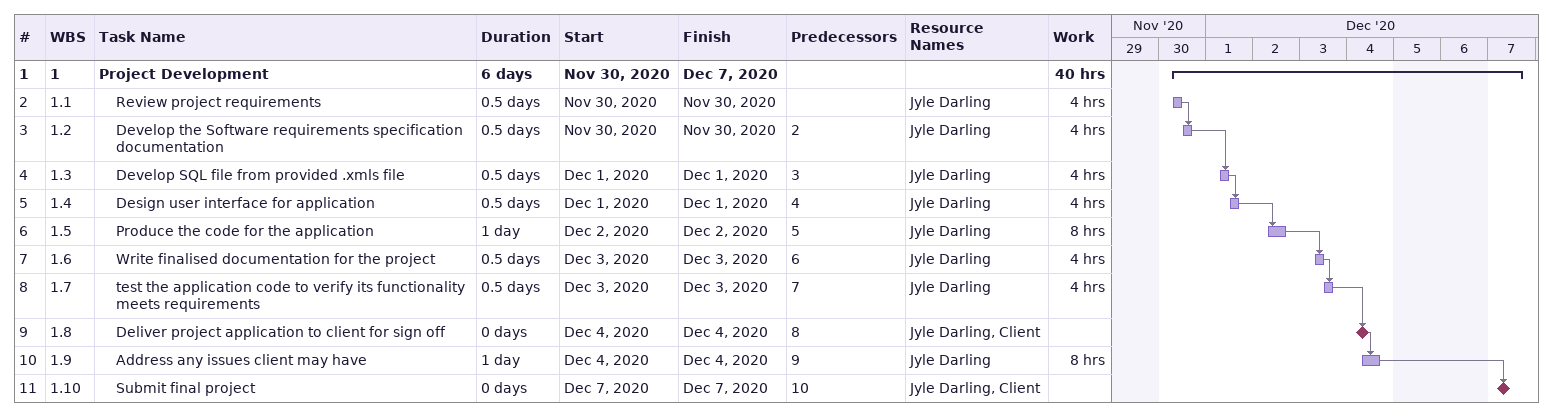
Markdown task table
| ID | WBS | Task | Duration | Start | Finish | Predecessors | Resources | Work (h) |
|---|---|---|---|---|---|---|---|---|
| 1 | 1 | **Project Development** | 6d | 2020-11-30 | 2020-12-07 |  |  | 40 |
| 2 | 1.1 | Review project requirements | 0.5d | 2020-11-30 | 2020-11-30 |  | Jyle Darling | 4 |
| 3 | 1.2 | Develop the Software requirements specification documentation | 0.5d | 2020-11-30 | 2020-11-30 | 2 | Jyle Darling | 4 |
| 4 | 1.3 | Develop SQL file from provided .xmls file | 0.5d | 2020-12-01 | 2020-12-01 | 3 | Jyle Darling | 4 |
| 5 | 1.4 | Design user interface for application | 0.5d | 2020-12-01 | 2020-12-01 | 4 | Jyle Darling | 4 |
| 6 | 1.5 | Produce the code for the application | 1d | 2020-12-02 | 2020-12-02 | 5 | Jyle Darling | 8 |
| 7 | 1.6 | Write finalised documentation for the project | 0.5d | 2020-12-03 | 2020-12-03 | 6 | Jyle Darling | 4 |
| 8 | 1.7 | test the application code to verify its functionality meets requirements | 0.5d | 2020-12-03 | 2020-12-03 | 7 | Jyle Darling | 4 |
| 9 | 1.8 | Deliver project application to client for sign off | 0d | 2020-12-04 | 2020-12-04 | 8 | Jyle Darling, Client |  |
| 10 | 1.9 | Address any issues client may have | 1d | 2020-12-04 | 2020-12-04 | 9 | Jyle Darling | 8 |
| 11 | 1.10 | Submit final project | 0d | 2020-12-07 | 2020-12-07 | 10 | Jyle Darling, Client |  |
